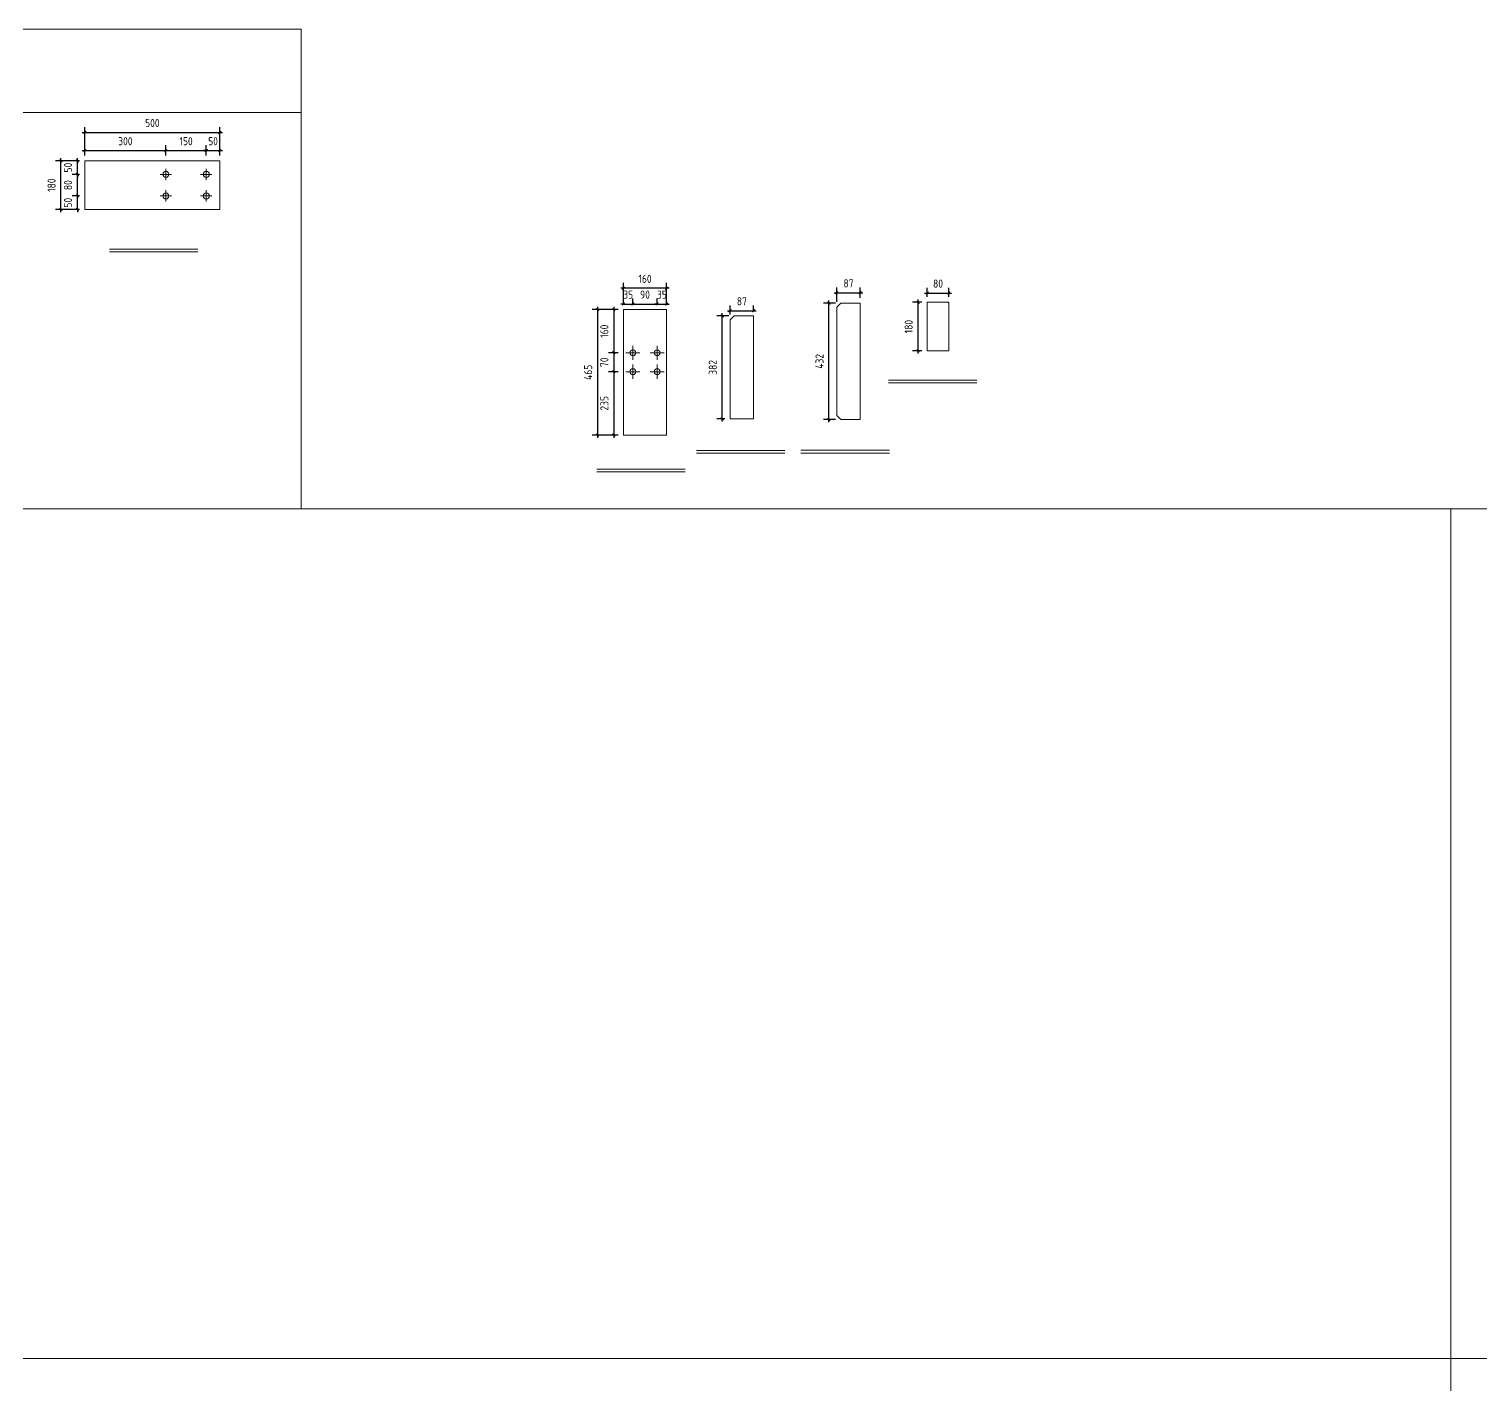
# Model space of a CAD drawing. Extents: x 485428 to 797698, y 56414 to 211814.
# Drawn here: x 677767 to 683150, y 155016 to 160044 of the extents above; entities that cross this region are included whole.
import ezdxf

# ---------------------------------------------------------------- set-up
doc = ezdxf.new("R2010")
doc.units = 0
doc.header["$LTSCALE"] = 1000
doc.header["$MEASUREMENT"] = 0
doc.styles.get("Standard").update_dxf_attribs({"font": 'gbenor.shx', "bigfont": 'gbcbig.shx'})
doc.dimstyles.get("Standard").update_dxf_attribs({"dimscale": 100, "dimtxt": 2, "dimasz": 0.4, "dimexe": 0.5, "dimexo": 1, "dimgap": 0.5, "dimtad": 1, "dimdec": 0, "dimzin": 0, "dimdsep": 46, "dimtxsty": 'Standard', "dimblk": 'ARCHTICK', "dimcen": 0.09, "dimadec": 0, "dimazin": 0, "dimtfac": 1, "dimtdec": 0, "dimtix": 1, "dimtmove": 2, "dimatfit": 3, "dimfxl": 1, "dimtolj": 1, "dimtzin": 0, "dimarcsym": 0})

# ---------------------------------------------------------------- blocks, each defined once
blk = doc.blocks.new('_ArchTick')
at = {"color": 0, "linetype": 'ByBlock', "const_width": 0.4}
blk.add_lwpolyline([(-0.5, -0.5), (0.5, 0.5)], dxfattribs=at)
blk = doc.blocks.new('*D3189')
at = {"color": 3, "lineweight": -2}
for p, q in [((677954, 159425.2), (677926.2, 159425.2)), ((677946.2, 159425.2), (677946.2, 159435.2)), ((677946.2, 159375.2), (677946.2, 159425.2)), ((677954, 159375.2), (677926.2, 159375.2)), ((677946.2, 159375.2), (677946.2, 159365.2))]:
    blk.add_line(p, q, dxfattribs=at)
at = {"layer": 'Defpoints', "color": 0}
for p in [(677946.2, 159425.2), (677974, 159425.2), (677974, 159375.2)]:
    blk.add_point(p, dxfattribs=at)
at = {"color": 3, "lineweight": -2, "xscale": 10, "yscale": 10, "zscale": 10}
for p, rotation in [((677946.2, 159425.2), 270), ((677946.2, 159375.2), 90)]:
    blk.add_blockref('_ArchTick', p, dxfattribs=dict(at, rotation=rotation))
at = {"color": 0, "lineweight": 15, "insert": (677911.2, 159400.2), "char_height": 30, "attachment_point": 5, "rotation": 90}
blk.add_mtext('\\A1;50', dxfattribs=at)
blk = doc.blocks.new('*D3190')
at = {"color": 3, "lineweight": -2}
for p, q in [((677946.2, 159415.2), (677946.2, 159515.2)), ((677954, 159505.2), (677926.2, 159505.2)), ((677954, 159425.2), (677926.2, 159425.2))]:
    blk.add_line(p, q, dxfattribs=at)
at = {"layer": 'Defpoints', "color": 0}
for p in [(677946.2, 159505.2), (677974, 159505.2), (677974, 159425.2)]:
    blk.add_point(p, dxfattribs=at)
at = {"color": 3, "lineweight": -2, "xscale": 10, "yscale": 10, "zscale": 10}
for p, rotation in [((677946.2, 159505.2), 90), ((677946.2, 159425.2), 270)]:
    blk.add_blockref('_ArchTick', p, dxfattribs=dict(at, rotation=rotation))
at = {"color": 0, "lineweight": 15, "insert": (677911.2, 159465.2), "char_height": 30, "attachment_point": 5, "rotation": 90}
blk.add_mtext('\\A1;80', dxfattribs=at)
blk = doc.blocks.new('*D3191')
at = {"color": 3, "lineweight": -2}
for p, q in [((677946.2, 159555.2), (677946.2, 159565.2)), ((677954, 159555.2), (677926.2, 159555.2)), ((677946.2, 159505.2), (677946.2, 159555.2)), ((677954, 159505.2), (677926.2, 159505.2)), ((677946.2, 159505.2), (677946.2, 159495.2))]:
    blk.add_line(p, q, dxfattribs=at)
at = {"layer": 'Defpoints', "color": 0}
for p in [(677946.2, 159555.2), (677974, 159555.2), (677974, 159505.2)]:
    blk.add_point(p, dxfattribs=at)
at = {"color": 3, "lineweight": -2, "xscale": 10, "yscale": 10, "zscale": 10}
for p, rotation in [((677946.2, 159555.2), 270), ((677946.2, 159505.2), 90)]:
    blk.add_blockref('_ArchTick', p, dxfattribs=dict(at, rotation=rotation))
at = {"color": 0, "lineweight": 15, "insert": (677911.2, 159530.2), "char_height": 30, "attachment_point": 5, "rotation": 90}
blk.add_mtext('\\A1;50', dxfattribs=at)
blk = doc.blocks.new('*D3192')
at = {"color": 3, "lineweight": -2}
for p, q in [((677885.2, 159365.2), (677885.2, 159565.2)), ((677954, 159555.2), (677865.2, 159555.2)), ((677954, 159375.2), (677865.2, 159375.2))]:
    blk.add_line(p, q, dxfattribs=at)
at = {"layer": 'Defpoints', "color": 0}
for p in [(677885.2, 159555.2), (677974, 159555.2), (677974, 159375.2)]:
    blk.add_point(p, dxfattribs=at)
at = {"color": 3, "lineweight": -2, "xscale": 10, "yscale": 10, "zscale": 10}
for p, rotation in [((677885.2, 159555.2), 90), ((677885.2, 159375.2), 270)]:
    blk.add_blockref('_ArchTick', p, dxfattribs=dict(at, rotation=rotation))
at = {"color": 0, "lineweight": 15, "insert": (677850.2, 159465.2), "char_height": 30, "attachment_point": 5, "rotation": 90}
blk.add_mtext('\\A1;180', dxfattribs=at)
blk = doc.blocks.new('*D3193')
at = {"color": 3, "lineweight": -2}
for p, q in [((677964, 159593.2), (678284, 159593.2)), ((677974, 159575.2), (677974, 159613.2)), ((678274, 159575.2), (678274, 159613.2))]:
    blk.add_line(p, q, dxfattribs=at)
at = {"layer": 'Defpoints', "color": 0}
for p in [(678274, 159593.2), (677974, 159555.2), (678274, 159555.2)]:
    blk.add_point(p, dxfattribs=at)
at = {"color": 3, "lineweight": -2, "xscale": 10, "yscale": 10, "zscale": 10, "rotation": 180}
blk.add_blockref('_ArchTick', (677974, 159593.2), dxfattribs=at)
at = {"color": 3, "lineweight": -2, "xscale": 10, "yscale": 10, "zscale": 10}
blk.add_blockref('_ArchTick', (678274, 159593.2), dxfattribs=at)
at = {"color": 0, "lineweight": 15, "insert": (678124, 159628.2), "char_height": 30, "attachment_point": 5}
blk.add_mtext('\\A1;300', dxfattribs=at)
blk = doc.blocks.new('*D3194')
at = {"color": 3, "lineweight": -2}
for p, q in [((678264, 159593.2), (678434, 159593.2)), ((678274, 159575.2), (678274, 159613.2)), ((678424, 159575.2), (678424, 159613.2))]:
    blk.add_line(p, q, dxfattribs=at)
at = {"layer": 'Defpoints', "color": 0}
for p in [(678424, 159593.2), (678274, 159555.2), (678424, 159555.2)]:
    blk.add_point(p, dxfattribs=at)
at = {"color": 3, "lineweight": -2, "xscale": 10, "yscale": 10, "zscale": 10, "rotation": 180}
blk.add_blockref('_ArchTick', (678274, 159593.2), dxfattribs=at)
at = {"color": 3, "lineweight": -2, "xscale": 10, "yscale": 10, "zscale": 10}
blk.add_blockref('_ArchTick', (678424, 159593.2), dxfattribs=at)
at = {"color": 0, "lineweight": 15, "insert": (678349, 159628.2), "char_height": 30, "attachment_point": 5}
blk.add_mtext('\\A1;150', dxfattribs=at)
blk = doc.blocks.new('*D3243')
at = {"color": 3, "lineweight": -2}
for p, q in [((678424, 159593.2), (678414, 159593.2)), ((678424, 159575.2), (678424, 159613.2)), ((678424, 159593.2), (678474, 159593.2)), ((678474, 159575.2), (678474, 159613.2)), ((678474, 159593.2), (678484, 159593.2))]:
    blk.add_line(p, q, dxfattribs=at)
at = {"layer": 'Defpoints', "color": 0}
for p in [(678474, 159593.2), (678424, 159555.2), (678474, 159555.2)]:
    blk.add_point(p, dxfattribs=at)
at = {"color": 3, "lineweight": -2, "xscale": 10, "yscale": 10, "zscale": 10}
blk.add_blockref('_ArchTick', (678424, 159593.2), dxfattribs=at)
at = {"color": 3, "lineweight": -2, "xscale": 10, "yscale": 10, "zscale": 10, "rotation": 180}
blk.add_blockref('_ArchTick', (678474, 159593.2), dxfattribs=at)
at = {"color": 0, "lineweight": 15, "insert": (678449, 159628.2), "char_height": 30, "attachment_point": 5}
blk.add_mtext('\\A1;50', dxfattribs=at)
blk = doc.blocks.new('*D3244')
at = {"color": 3, "lineweight": -2}
for p, q in [((677974, 159575.2), (677974, 159680.7)), ((678474, 159575.2), (678474, 159680.7)), ((677964, 159660.7), (678484, 159660.7))]:
    blk.add_line(p, q, dxfattribs=at)
at = {"layer": 'Defpoints', "color": 0}
for p in [(678474, 159660.7), (677974, 159555.2), (678474, 159555.2)]:
    blk.add_point(p, dxfattribs=at)
at = {"color": 3, "lineweight": -2, "xscale": 10, "yscale": 10, "zscale": 10, "rotation": 180}
blk.add_blockref('_ArchTick', (677974, 159660.7), dxfattribs=at)
at = {"color": 3, "lineweight": -2, "xscale": 10, "yscale": 10, "zscale": 10}
blk.add_blockref('_ArchTick', (678474, 159660.7), dxfattribs=at)
at = {"color": 0, "lineweight": 15, "insert": (678224, 159695.7), "char_height": 30, "attachment_point": 5}
blk.add_mtext('\\A1;500', dxfattribs=at)
blk = doc.blocks.new('*D3200')
at = {"color": 3, "lineweight": -2}
for p, q in [((679950.7, 159003.5), (679914.8, 159003.5)), ((679934.8, 159013.5), (679934.8, 158833.5)), ((679950.7, 158843.5), (679914.8, 158843.5))]:
    blk.add_line(p, q, dxfattribs=at)
at = {"layer": 'Defpoints', "color": 0}
for p in [(679970.7, 159003.5), (679934.8, 158843.5), (679970.7, 158843.5)]:
    blk.add_point(p, dxfattribs=at)
at = {"color": 3, "lineweight": -2, "xscale": 10, "yscale": 10, "zscale": 10}
for p, rotation in [((679934.8, 159003.5), 90), ((679934.8, 158843.5), 270)]:
    blk.add_blockref('_ArchTick', p, dxfattribs=dict(at, rotation=rotation))
at = {"color": 0, "lineweight": 15, "insert": (679899.8, 158923.5), "char_height": 30, "attachment_point": 5, "rotation": 90}
blk.add_mtext('\\A1;160', dxfattribs=at)
blk = doc.blocks.new('*D3179')
at = {"color": 3, "lineweight": -2}
for p, q in [((679950.7, 158843.5), (679914.8, 158843.5)), ((679934.8, 158853.5), (679934.8, 158763.5)), ((679950.7, 158773.5), (679914.8, 158773.5))]:
    blk.add_line(p, q, dxfattribs=at)
at = {"layer": 'Defpoints', "color": 0}
for p in [(679970.7, 158843.5), (679934.8, 158773.5), (679970.7, 158773.5)]:
    blk.add_point(p, dxfattribs=at)
at = {"color": 3, "lineweight": -2, "xscale": 10, "yscale": 10, "zscale": 10}
for p, rotation in [((679934.8, 158843.5), 90), ((679934.8, 158773.5), 270)]:
    blk.add_blockref('_ArchTick', p, dxfattribs=dict(at, rotation=rotation))
at = {"color": 0, "lineweight": 15, "insert": (679899.8, 158808.5), "char_height": 30, "attachment_point": 5, "rotation": 90}
blk.add_mtext('\\A1;70', dxfattribs=at)
blk = doc.blocks.new('*D3201')
at = {"color": 3, "lineweight": -2}
for p, q in [((679950.7, 158773.5), (679914.8, 158773.5)), ((679934.8, 158783.5), (679934.8, 158528.5)), ((679950.7, 158538.5), (679914.8, 158538.5))]:
    blk.add_line(p, q, dxfattribs=at)
at = {"layer": 'Defpoints', "color": 0}
for p in [(679970.7, 158773.5), (679934.8, 158538.5), (679970.7, 158538.5)]:
    blk.add_point(p, dxfattribs=at)
at = {"color": 3, "lineweight": -2, "xscale": 10, "yscale": 10, "zscale": 10}
for p, rotation in [((679934.8, 158773.5), 90), ((679934.8, 158538.5), 270)]:
    blk.add_blockref('_ArchTick', p, dxfattribs=dict(at, rotation=rotation))
at = {"color": 0, "lineweight": 15, "insert": (679899.8, 158656), "char_height": 30, "attachment_point": 5, "rotation": 90}
blk.add_mtext('\\A1;235', dxfattribs=at)
blk = doc.blocks.new('*D3180')
at = {"color": 3, "lineweight": -2}
for p, q in [((679970.7, 159023.5), (679970.7, 159044.3)), ((680005.7, 159023.5), (680005.7, 159044.3)), ((679970.7, 159024.3), (679960.7, 159024.3)), ((679970.7, 159024.3), (680005.7, 159024.3)), ((680005.7, 159024.3), (680015.7, 159024.3))]:
    blk.add_line(p, q, dxfattribs=at)
at = {"layer": 'Defpoints', "color": 0}
for p in [(679970.7, 159003.5), (680005.7, 159024.3), (680005.7, 159003.5)]:
    blk.add_point(p, dxfattribs=at)
at = {"color": 3, "lineweight": -2, "xscale": 10, "yscale": 10, "zscale": 10}
blk.add_blockref('_ArchTick', (679970.7, 159024.3), dxfattribs=at)
at = {"color": 3, "lineweight": -2, "xscale": 10, "yscale": 10, "zscale": 10, "rotation": 180}
blk.add_blockref('_ArchTick', (680005.7, 159024.3), dxfattribs=at)
at = {"color": 0, "lineweight": 15, "insert": (679988.2, 159059.3), "char_height": 30, "attachment_point": 5}
blk.add_mtext('\\A1;35', dxfattribs=at)
blk = doc.blocks.new('*D3181')
at = {"color": 3, "lineweight": -2}
for p, q in [((680005.7, 159023.5), (680005.7, 159044.3)), ((680095.7, 159023.5), (680095.7, 159044.3)), ((679995.7, 159024.3), (680105.7, 159024.3))]:
    blk.add_line(p, q, dxfattribs=at)
at = {"layer": 'Defpoints', "color": 0}
for p in [(680005.7, 159003.5), (680095.7, 159024.3), (680095.7, 159003.5)]:
    blk.add_point(p, dxfattribs=at)
at = {"color": 3, "lineweight": -2, "xscale": 10, "yscale": 10, "zscale": 10, "rotation": 180}
blk.add_blockref('_ArchTick', (680005.7, 159024.3), dxfattribs=at)
at = {"color": 3, "lineweight": -2, "xscale": 10, "yscale": 10, "zscale": 10}
blk.add_blockref('_ArchTick', (680095.7, 159024.3), dxfattribs=at)
at = {"color": 0, "lineweight": 15, "insert": (680050.7, 159059.3), "char_height": 30, "attachment_point": 5}
blk.add_mtext('\\A1;90', dxfattribs=at)
blk = doc.blocks.new('*D3202')
at = {"color": 3, "lineweight": -2}
for p, q in [((680095.7, 159023.5), (680095.7, 159044.3)), ((680130.7, 159023.5), (680130.7, 159044.3)), ((680095.7, 159024.3), (680085.7, 159024.3)), ((680095.7, 159024.3), (680130.7, 159024.3)), ((680130.7, 159024.3), (680140.7, 159024.3))]:
    blk.add_line(p, q, dxfattribs=at)
at = {"layer": 'Defpoints', "color": 0}
for p in [(680095.7, 159003.5), (680130.7, 159024.3), (680130.7, 159003.5)]:
    blk.add_point(p, dxfattribs=at)
at = {"color": 3, "lineweight": -2, "xscale": 10, "yscale": 10, "zscale": 10}
blk.add_blockref('_ArchTick', (680095.7, 159024.3), dxfattribs=at)
at = {"color": 3, "lineweight": -2, "xscale": 10, "yscale": 10, "zscale": 10, "rotation": 180}
blk.add_blockref('_ArchTick', (680130.7, 159024.3), dxfattribs=at)
at = {"color": 0, "lineweight": 15, "insert": (680113.2, 159059.3), "char_height": 30, "attachment_point": 5}
blk.add_mtext('\\A1;35', dxfattribs=at)
blk = doc.blocks.new('*D3203')
at = {"color": 3, "lineweight": -2}
for p, q in [((680140.7, 159082.7), (679960.7, 159082.7)), ((679970.7, 159023.5), (679970.7, 159102.7)), ((680130.7, 159023.5), (680130.7, 159102.7))]:
    blk.add_line(p, q, dxfattribs=at)
at = {"layer": 'Defpoints', "color": 0}
for p in [(679970.7, 159082.7), (679970.7, 159003.5), (680130.7, 159003.5)]:
    blk.add_point(p, dxfattribs=at)
at = {"color": 3, "lineweight": -2, "xscale": 10, "yscale": 10, "zscale": 10, "rotation": 180}
blk.add_blockref('_ArchTick', (679970.7, 159082.7), dxfattribs=at)
at = {"color": 3, "lineweight": -2, "xscale": 10, "yscale": 10, "zscale": 10}
blk.add_blockref('_ArchTick', (680130.7, 159082.7), dxfattribs=at)
at = {"color": 0, "lineweight": 15, "insert": (680050.7, 159117.7), "char_height": 30, "attachment_point": 5}
blk.add_mtext('\\A1;160', dxfattribs=at)
blk = doc.blocks.new('*D3204')
at = {"color": 3, "lineweight": -2}
for p, q in [((679950.7, 159003.5), (679854.7, 159003.5)), ((679874.7, 159013.5), (679874.7, 158528.5)), ((679950.7, 158538.5), (679854.7, 158538.5))]:
    blk.add_line(p, q, dxfattribs=at)
at = {"layer": 'Defpoints', "color": 0}
for p in [(679970.7, 159003.5), (679874.7, 158538.5), (679970.7, 158538.5)]:
    blk.add_point(p, dxfattribs=at)
at = {"color": 3, "lineweight": -2, "xscale": 10, "yscale": 10, "zscale": 10}
for p, rotation in [((679874.7, 159003.5), 90), ((679874.7, 158538.5), 270)]:
    blk.add_blockref('_ArchTick', p, dxfattribs=dict(at, rotation=rotation))
at = {"color": 0, "lineweight": 15, "insert": (679839.7, 158771), "char_height": 30, "attachment_point": 5, "rotation": 90}
blk.add_mtext('\\A1;465', dxfattribs=at)
blk = doc.blocks.new('*D3205')
at = {"color": 3, "lineweight": -2}
for p, q in [((680361.1, 158980.4), (680316.8, 158980.4)), ((680336.8, 158588.4), (680336.8, 158990.4)), ((680346.1, 158598.4), (680316.8, 158598.4))]:
    blk.add_line(p, q, dxfattribs=at)
at = {"layer": 'Defpoints', "color": 0}
for p in [(680336.8, 158980.4), (680381.1, 158980.4), (680366.1, 158598.4)]:
    blk.add_point(p, dxfattribs=at)
at = {"color": 3, "lineweight": -2, "xscale": 10, "yscale": 10, "zscale": 10}
for p, rotation in [((680336.8, 158980.4), 90), ((680336.8, 158598.4), 270)]:
    blk.add_blockref('_ArchTick', p, dxfattribs=dict(at, rotation=rotation))
at = {"color": 0, "lineweight": 15, "insert": (680301.8, 158789.4), "char_height": 30, "attachment_point": 5, "rotation": 90}
blk.add_mtext('\\A1;382', dxfattribs=at)
blk = doc.blocks.new('*D3206')
at = {"color": 3, "lineweight": -2}
for p, q in [((680356.1, 158999.4), (680463.1, 158999.4)), ((680366.1, 158985.4), (680366.1, 159019.4)), ((680453.1, 159000.4), (680453.1, 159019.4))]:
    blk.add_line(p, q, dxfattribs=at)
at = {"layer": 'Defpoints', "color": 0}
for p in [(680453.1, 158999.4), (680453.1, 158980.4), (680366.1, 158965.4)]:
    blk.add_point(p, dxfattribs=at)
at = {"color": 3, "lineweight": -2, "xscale": 10, "yscale": 10, "zscale": 10, "rotation": 180}
blk.add_blockref('_ArchTick', (680366.1, 158999.4), dxfattribs=at)
at = {"color": 3, "lineweight": -2, "xscale": 10, "yscale": 10, "zscale": 10}
blk.add_blockref('_ArchTick', (680453.1, 158999.4), dxfattribs=at)
at = {"color": 0, "lineweight": 15, "insert": (680409.6, 159034.4), "char_height": 30, "attachment_point": 5}
blk.add_mtext('\\A1;87', dxfattribs=at)
blk = doc.blocks.new('*D3207')
at = {"color": 3, "lineweight": -2}
for p, q in [((680761.6, 159032.9), (680761.6, 159086)), ((680848.6, 159047.9), (680848.6, 159086)), ((680751.6, 159066), (680858.6, 159066))]:
    blk.add_line(p, q, dxfattribs=at)
at = {"layer": 'Defpoints', "color": 0}
for p in [(680848.6, 159066), (680848.6, 159027.9), (680761.6, 159012.9)]:
    blk.add_point(p, dxfattribs=at)
at = {"color": 3, "lineweight": -2, "xscale": 10, "yscale": 10, "zscale": 10, "rotation": 180}
blk.add_blockref('_ArchTick', (680761.6, 159066), dxfattribs=at)
at = {"color": 3, "lineweight": -2, "xscale": 10, "yscale": 10, "zscale": 10}
blk.add_blockref('_ArchTick', (680848.6, 159066), dxfattribs=at)
at = {"color": 0, "lineweight": 15, "insert": (680805.1, 159101), "char_height": 30, "attachment_point": 5}
blk.add_mtext('\\A1;87', dxfattribs=at)
blk = doc.blocks.new('*D3208')
at = {"color": 3, "lineweight": -2}
for p, q in [((680756.6, 159027.9), (680712.6, 159027.9)), ((680732.6, 158585.9), (680732.6, 159037.9)), ((680756.6, 158595.9), (680712.6, 158595.9))]:
    blk.add_line(p, q, dxfattribs=at)
at = {"layer": 'Defpoints', "color": 0}
for p in [(680732.6, 159027.9), (680776.6, 159027.9), (680776.6, 158595.9)]:
    blk.add_point(p, dxfattribs=at)
at = {"color": 3, "lineweight": -2, "xscale": 10, "yscale": 10, "zscale": 10}
for p, rotation in [((680732.6, 159027.9), 90), ((680732.6, 158595.9), 270)]:
    blk.add_blockref('_ArchTick', p, dxfattribs=dict(at, rotation=rotation))
at = {"color": 0, "lineweight": 15, "insert": (680697.6, 158811.9), "char_height": 30, "attachment_point": 5, "rotation": 90}
blk.add_mtext('\\A1;432', dxfattribs=at)
blk = doc.blocks.new('*D3231')
at = {"color": 3, "lineweight": -2}
for p, q in [((681077.1, 159030.7), (681043, 159030.7)), ((681063, 158840.7), (681063, 159040.7)), ((681077.1, 158850.7), (681043, 158850.7))]:
    blk.add_line(p, q, dxfattribs=at)
at = {"layer": 'Defpoints', "color": 0}
for p in [(681063, 159030.7), (681097.1, 159030.7), (681097.1, 158850.7)]:
    blk.add_point(p, dxfattribs=at)
at = {"color": 3, "lineweight": -2, "xscale": 10, "yscale": 10, "zscale": 10}
for p, rotation in [((681063, 159030.7), 90), ((681063, 158850.7), 270)]:
    blk.add_blockref('_ArchTick', p, dxfattribs=dict(at, rotation=rotation))
at = {"color": 0, "lineweight": 15, "insert": (681028, 158940.7), "char_height": 30, "attachment_point": 5, "rotation": 90}
blk.add_mtext('\\A1;180', dxfattribs=at)
blk = doc.blocks.new('*D3232')
at = {"color": 3, "lineweight": -2}
for p, q in [((681097.1, 159050.7), (681097.1, 159085)), ((681177.1, 159050.7), (681177.1, 159085)), ((681087.1, 159065), (681187.1, 159065))]:
    blk.add_line(p, q, dxfattribs=at)
at = {"layer": 'Defpoints', "color": 0}
for p in [(681097.1, 159030.7), (681177.1, 159065), (681177.1, 159030.7)]:
    blk.add_point(p, dxfattribs=at)
at = {"color": 3, "lineweight": -2, "xscale": 10, "yscale": 10, "zscale": 10, "rotation": 180}
blk.add_blockref('_ArchTick', (681097.1, 159065), dxfattribs=at)
at = {"color": 3, "lineweight": -2, "xscale": 10, "yscale": 10, "zscale": 10}
blk.add_blockref('_ArchTick', (681177.1, 159065), dxfattribs=at)
at = {"color": 0, "lineweight": 15, "insert": (681137.1, 159100), "char_height": 30, "attachment_point": 5}
blk.add_mtext('\\A1;80', dxfattribs=at)

msp = doc.modelspace()

# ---------------------------------------------------------------- linework, layer by layer
at = {"lineweight": 15}
for p, q in [((677974, 159555.2), (677974, 159375.2)), ((678474, 159555.2), (677974, 159555.2)), ((678274, 159526.2), (678274, 159484.2)), ((678424, 159484.2), (678424, 159526.2)), ((678474, 159375.2), (678474, 159555.2)), ((678295, 159505.2), (678253, 159505.2)), ((678445, 159505.2), (678403, 159505.2)), ((678253, 159425.2), (678295, 159425.2)), ((678274, 159446.2), (678274, 159404.2)), ((678403, 159425.2), (678445, 159425.2)), ((678424, 159404.2), (678424, 159446.2)), ((677974, 159375.2), (678474, 159375.2)), ((678064.8, 159228.3), (678392.5, 159228.3)), ((678064.8, 159218.3), (678392.5, 159218.3)), ((680761.6, 159012.9), (680776.6, 159027.9)), ((680848.6, 159027.9), (680776.6, 159027.9)), ((680848.6, 158595.9), (680848.6, 159027.9)), ((681097.1, 158850.7), (681097.1, 159030.7)), ((681097.1, 159030.7), (681177.1, 159030.7)), ((681177.1, 159030.7), (681177.1, 158850.7)), ((679970.7, 158538.5), (679970.7, 159003.5)), ((680130.7, 159003.5), (679970.7, 159003.5)), ((680130.7, 159003.5), (680130.7, 158538.5)), ((680366.1, 158965.4), (680381.1, 158980.4)), ((680453.1, 158980.4), (680381.1, 158980.4)), ((680453.1, 158598.4), (680453.1, 158980.4)), ((680761.6, 159012.9), (680761.6, 158610.9)), ((680366.1, 158965.4), (680366.1, 158598.4)), ((680005.7, 158817.5), (680005.7, 158869.5)), ((680095.9, 158817.5), (680095.9, 158869.5)), ((679979.7, 158843.5), (680031.7, 158843.5)), ((680069.9, 158843.5), (680121.9, 158843.5)), ((681177.1, 158850.7), (681097.1, 158850.7)), ((679979.9, 158773.5), (680031.9, 158773.5)), ((680005.9, 158747.5), (680005.9, 158799.5)), ((680069.9, 158773.5), (680121.9, 158773.5)), ((680095.9, 158747.5), (680095.9, 158799.5)), ((680953.5, 158742.3), (681281.2, 158742.3)), ((680953.5, 158732.3), (681281.2, 158732.3)), ((680366.1, 158598.4), (680453.1, 158598.4)), ((680761.6, 158610.9), (680776.6, 158595.9)), ((680776.6, 158595.9), (680848.6, 158595.9)), ((680130.7, 158538.5), (679970.7, 158538.5)), ((680241.9, 158481.3), (680569.6, 158481.3)), ((680241.9, 158471.3), (680569.6, 158471.3)), ((680628.8, 158481.8), (680956.6, 158481.8)), ((680628.8, 158471.8), (680956.6, 158471.8)), ((679872, 158412.1), (680199.7, 158412.1)), ((679872, 158402.1), (680199.7, 158402.1))]:
    msp.add_line(p, q, dxfattribs=at)
for points in [[(676696.1, 159734.2), (678775.1, 159734.2), (678775.1, 160044.2), (676696.1, 160044.2)], [(676696.1, 159734.2), (678775.1, 159734.2), (678775.1, 158264.2), (676696.1, 158264.2)], [(672538.1, 155114.2), (683038.1, 155114.2), (683038.1, 158264.2), (672538.1, 158264.2)], [(683038.1, 155114.2), (693538.1, 155114.2), (693538.1, 158264.2), (683038.1, 158264.2)], [(672538.1, 155114.2), (683038.1, 155114.2), (683038.1, 140264.2), (672538.1, 140264.2)], [(683038.1, 155114.2), (693538.1, 155114.2), (693538.1, 140264.2), (683038.1, 140264.2)]]:
    msp.add_lwpolyline(points, close=True, dxfattribs=at)
for centre in [(678274, 159505.2), (678424, 159505.2), (678274, 159425.2), (678424, 159425.2), (680005.7, 158843.5), (680095.7, 158843.5), (680005.7, 158773.5), (680095.7, 158773.5)]:
    msp.add_circle(centre, 11, dxfattribs=at)

# ---------------------------------------------------------------- dimensions: what is measured, and where the dimension line sits
for p1, p2, distance, picture, middle in [((677974, 159555.2), (678474, 159555.2), 105.5, '*D3244', (678224, 159695.7)), ((677974, 159375.2), (677974, 159555.2), 88.8, '*D3192', (677850.2, 159465.2)), ((680130.7, 159003.5), (679970.7, 159003.5), -79.2, '*D3203', (680050.7, 159117.7)), ((681097.1, 159030.7), (681177.1, 159030.7), 34.3, '*D3232', (681137.1, 159100)), ((681097.1, 158850.7), (681097.1, 159030.7), 34.1, '*D3231', (681028, 158940.7)), ((679970.7, 159003.5), (679970.7, 158538.5), -96, '*D3204', (679839.7, 158771))]:
    dim = msp.add_aligned_dim(p1=p1, p2=p2, distance=distance, dimstyle='Standard', override={"dimtxt": 0.3, "dimasz": 0.1, "dimexe": 0.2, "dimexo": 0.2, "dimgap": 0.2, "dimdle": 0.1, "dimclrd": 3, "dimclre": 3}, dxfattribs=at)
    dim.commit()
    dim.dimension.update_dxf_attribs({"geometry": picture, "text_midpoint": middle})
for base, p1, p2, picture, middle in [((678274, 159593.2), (677974, 159555.2), (678274, 159555.2), '*D3193', (678124, 159628.2)), ((678424, 159593.2), (678274, 159555.2), (678424, 159555.2), '*D3194', (678349, 159628.2)), ((678474, 159593.2), (678424, 159555.2), (678474, 159555.2), '*D3243', (678449, 159628.2)), ((680848.6, 159066), (680761.6, 159012.9), (680848.6, 159027.9), '*D3207', (680805.1, 159101)), ((680005.7, 159024.3), (679970.7, 159003.5), (680005.7, 159003.5), '*D3180', (679988.2, 159059.3)), ((680095.7, 159024.3), (680005.7, 159003.5), (680095.7, 159003.5), '*D3181', (680050.7, 159059.3)), ((680130.7, 159024.3), (680095.7, 159003.5), (680130.7, 159003.5), '*D3202', (680113.2, 159059.3)), ((680453.1, 158999.4), (680366.1, 158965.4), (680453.1, 158980.4), '*D3206', (680409.6, 159034.4))]:
    dim = msp.add_linear_dim(base=base, p1=p1, p2=p2, dimstyle='Standard', override={"dimtxt": 0.3, "dimasz": 0.1, "dimexe": 0.2, "dimexo": 0.2, "dimgap": 0.2, "dimdle": 0.1, "dimclrd": 3, "dimclre": 3}, dxfattribs=at)
    dim.commit()
    dim.dimension.update_dxf_attribs({"geometry": picture, "text_midpoint": middle})
for base, p1, p2, picture, middle in [((677946.2, 159555.2), (677974, 159505.2), (677974, 159555.2), '*D3191', (677911.2, 159530.2)), ((677946.2, 159505.2), (677974, 159425.2), (677974, 159505.2), '*D3190', (677911.2, 159465.2)), ((677946.2, 159425.2), (677974, 159375.2), (677974, 159425.2), '*D3189', (677911.2, 159400.2)), ((680732.6, 159027.9), (680776.6, 158595.9), (680776.6, 159027.9), '*D3208', (680697.6, 158811.9)), ((679934.8, 158843.5), (679970.7, 159003.5), (679970.7, 158843.5), '*D3200', (679899.8, 158923.5)), ((680336.8, 158980.4), (680366.1, 158598.4), (680381.1, 158980.4), '*D3205', (680301.8, 158789.4)), ((679934.8, 158773.5), (679970.7, 158843.5), (679970.7, 158773.5), '*D3179', (679899.8, 158808.5)), ((679934.8, 158538.5), (679970.7, 158773.5), (679970.7, 158538.5), '*D3201', (679899.8, 158656))]:
    dim = msp.add_linear_dim(base=base, p1=p1, p2=p2, angle=90, dimstyle='Standard', override={"dimtxt": 0.3, "dimasz": 0.1, "dimexe": 0.2, "dimexo": 0.2, "dimgap": 0.2, "dimdle": 0.1, "dimclrd": 3, "dimclre": 3}, dxfattribs=at)
    dim.commit()
    dim.dimension.update_dxf_attribs({"geometry": picture, "text_midpoint": middle})

doc.saveas('drawing.dxf')
